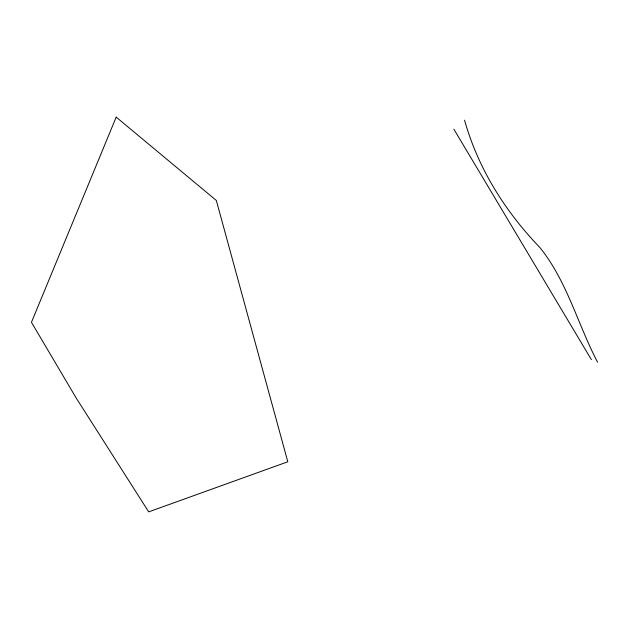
<?xml version="1.0" encoding="UTF-8"?>
<svg xmlns="http://www.w3.org/2000/svg" width="629" height="629" viewBox="0 0 629 629"><rect width="100%" height="100%" fill="white"/><g stroke="black" fill="none" stroke-linecap="round" stroke-linejoin="round"><path stroke-width="0.94" d="M453.839 129.149L591.425 359.686M597.55 362.162C577.736 324.328 567.083 281.281 539.934 247.59C505.323 211.611 478.111 168.556 464.556 120.186M116.2 117.128L31.45 322.3L76.046 397.78L148.696 511.872L287.807 461.78L216.337 200.47L116.2 117.128"/></g></svg>
